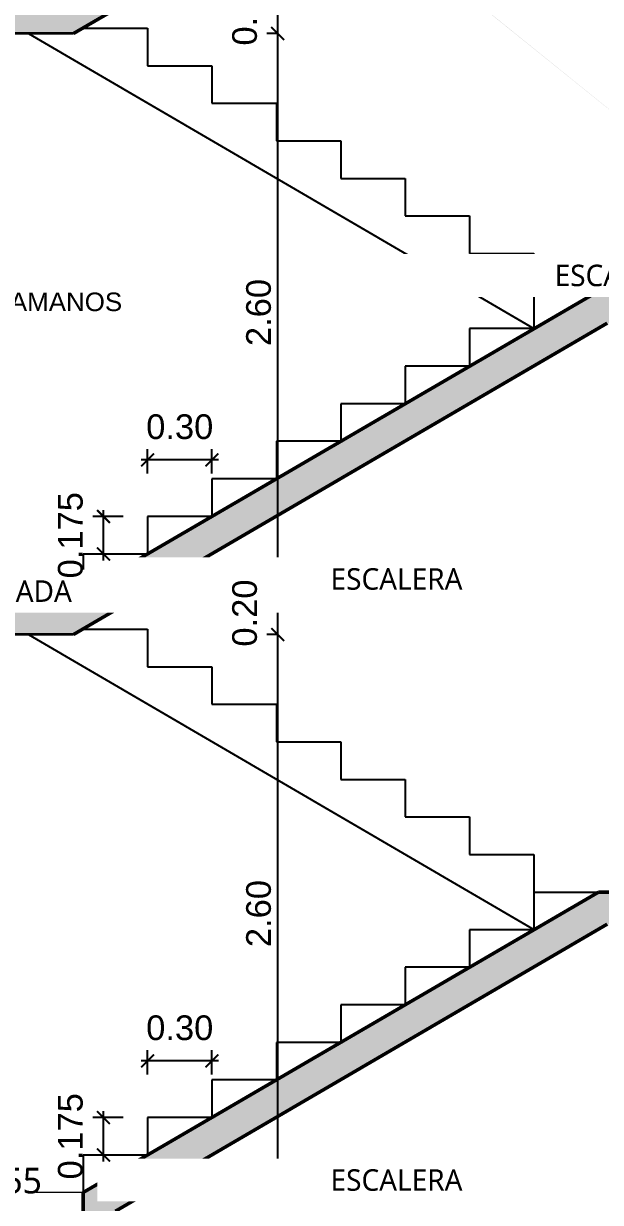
# Model space of a CAD drawing. Header units: feet. Extents: x -417 to 46, y -646 to -218.
# Drawn here: x -87.41 to -84.72, y -590.18 to -584.69 of the extents above; entities that cross this region are included whole.
import ezdxf

# ---------------------------------------------------------------- set-up
doc = ezdxf.new("R2010")
doc.units = ezdxf.units.FT
doc.header["$MEASUREMENT"] = 0
for name, color, linetype, lineweight in [('A-WALL', 4, 'Continuous', 25), ('DIM-COTAS', 1, 'Continuous', 5), ('MB', 2, 'Continuous', 20), ('muros', 4, 'Continuous', 50), ('Piso', 8, 'Continuous', 9), ('TXT', 2, 'Continuous', 9)]:
    doc.layers.add(name, color=color, linetype=linetype, lineweight=lineweight)
for name, color, linetype in [('DIM', 10, 'Continuous'), ('escalera', 2, 'Continuous'), ('TEXXT', 8, 'Continuous')]:
    doc.layers.add(name, color=color, linetype=linetype)
doc.styles.add('ads', font='trebuc.ttf', dxfattribs={"height": 0.14})
doc.styles.add('DAMIAN', font='arial.ttf', dxfattribs={"height": 0.12})
doc.styles.get("Standard").update_dxf_attribs({"font": 'arial.ttf', "height": 0.115})
doc.dimstyles.new('KEILY', dxfattribs={"dimtxt": 0.115, "dimasz": 0.06, "dimexe": 0.05, "dimexo": 0.2, "dimgap": 0.03, "dimtad": 1, "dimzin": 1, "dimdsep": 46, "dimtxsty": 'Standard', "dimblk": 'ARCHTICK', "dimcen": 2.5, "dimdle": 0.03, "dimclrd": 256, "dimclre": 256, "dimclrt": 7, "dimadec": 0, "dimazin": 0, "dimtfac": 1, "dimtmove": 2, "dimatfit": 3, "dimfxl": 0.2, "dimfxlon": 1, "dimtolj": 1, "dimtzin": 1, "dimarcsym": 0})
pattern_1 = [(50, (-13.97997, -574.69289), (0.14345204, -0.01255043), [0.015, -0.165]), (355, (-13.97997, -574.69289), (-0.02775027, 0.15043843), [0.012, -0.132]), (100.45144, (-13.96802, -574.69393), (0.11570177, 0.137888), [0.01274804, -0.14022842]), (46.1842, (-13.97997, -574.65289), (0.21344827, -0.03310386), [0.0225, -0.2475]), (96.63564, (-13.96219, -574.65565), (0.1869324, 0.1948237), [0.01912207, -0.21034275]), (351.18416, (-13.97997, -574.65289), (0.1869324, 0.1948237), [0.018, -0.198]), (21, (-13.95997, -574.66289), (0.11938141, -0.08052378), [0.015, -0.165]), (326, (-13.95997, -574.66289), (0.04866307, 0.14503), [0.012, -0.132]), (71.45144, (-13.95002, -574.6696), (0.16804448, 0.06450623), [0.01274804, -0.14022842]), (37.5, (-13.97997, -574.69289), (0.00243197, 0.06657877), [0, -0.1304, 0, -0.134, 0, -0.1325]), (7.5, (-13.97997, -574.69289), (0.05261391, 0.07888234), [0, -0.0764, 0, -0.1274, 0, -0.0505]), (327.5, (-14.02457, -574.69289), (0.106764487, -0.004510974), [0, -0.05, 0, -0.156, 0, -0.207]), (317.5, (-14.04457, -574.69289), (0.11663723, 0.020021), [0, -0.065, 0, -0.1036, 0, -0.147])]

# ---------------------------------------------------------------- blocks, each defined once
blk = doc.blocks.new('_ArchTick')
at = {"layer": 'DIM-COTAS', "color": 0, "const_width": 0.15}
blk.add_lwpolyline([(-0.5, -0.5), (0.5, 0.5)], dxfattribs=at)
blk = doc.blocks.new('*D2858')
at = {"layer": 'Defpoints', "color": 0, "transparency": 16777216}
for p in [(-86.2219, -587.5376), (-86.2219, -587.5376), (-85.8269, -590.1376)]:
    blk.add_point(p, dxfattribs=at)
at = {"layer": 'DIM', "lineweight": -2, "transparency": 16777216}
for p, q in [((-86.2219, -587.5376), (-86.2719, -587.5376)), ((-86.2219, -590.1676), (-86.2219, -587.5076)), ((-86.0269, -590.1376), (-86.2719, -590.1376))]:
    blk.add_line(p, q, dxfattribs=at)
at = {"layer": 'DIM', "lineweight": -2, "transparency": 16777216, "xscale": 0.06, "yscale": 0.06, "zscale": 0.06}
for p, rotation in [((-86.2219, -587.5376), 90), ((-86.2219, -590.1376), 270)]:
    blk.add_blockref('_ArchTick', p, dxfattribs=dict(at, rotation=rotation))
at = {"layer": 'DIM', "color": 7, "transparency": 16777216, "insert": (-86.3106, -588.8376), "char_height": 0.115, "attachment_point": 5, "rotation": 90}
blk.add_mtext('\\A1;2.60', dxfattribs=at)
blk = doc.blocks.new('*D2859')
at = {"layer": 'Defpoints', "color": 0, "transparency": 16777216}
for p in [(-86.2219, -587.3376), (-86.1111, -587.3376), (-86.2219, -587.5376)]:
    blk.add_point(p, dxfattribs=at)
at = {"layer": 'DIM', "lineweight": -2, "transparency": 16777216}
for p, q in [((-86.2219, -587.5676), (-86.2219, -587.3076)), ((-86.2219, -587.3376), (-86.2719, -587.3376)), ((-86.2219, -587.5376), (-86.2719, -587.5376))]:
    blk.add_line(p, q, dxfattribs=at)
at = {"layer": 'DIM', "lineweight": -2, "transparency": 16777216, "xscale": 0.06, "yscale": 0.06, "zscale": 0.06}
for p, rotation in [((-86.2219, -587.3376), 90), ((-86.2219, -587.5376), 270)]:
    blk.add_blockref('_ArchTick', p, dxfattribs=dict(at, rotation=rotation))
at = {"layer": 'DIM', "color": 7, "transparency": 16777216, "insert": (-86.3756, -587.4376), "char_height": 0.115, "attachment_point": 5, "rotation": 90}
blk.add_mtext('\\A1;0.20', dxfattribs=at)
blk = doc.blocks.new('*D2860')
at = {"layer": 'Defpoints', "color": 0, "transparency": 16777216}
for p in [(-86.2219, -584.7376), (-86.2219, -584.7376), (-86.1111, -587.3376)]:
    blk.add_point(p, dxfattribs=at)
at = {"layer": 'DIM', "lineweight": -2, "transparency": 16777216}
for p, q in [((-86.2219, -584.7376), (-86.2719, -584.7376)), ((-86.2219, -587.3676), (-86.2219, -584.7076)), ((-86.2219, -587.3376), (-86.2719, -587.3376))]:
    blk.add_line(p, q, dxfattribs=at)
at = {"layer": 'DIM', "lineweight": -2, "transparency": 16777216, "xscale": 0.06, "yscale": 0.06, "zscale": 0.06}
for p, rotation in [((-86.2219, -584.7376), 90), ((-86.2219, -587.3376), 270)]:
    blk.add_blockref('_ArchTick', p, dxfattribs=dict(at, rotation=rotation))
at = {"layer": 'DIM', "color": 7, "transparency": 16777216, "insert": (-86.3106, -586.0376), "char_height": 0.115, "attachment_point": 5, "rotation": 90}
blk.add_mtext('\\A1;2.60', dxfattribs=at)
blk = doc.blocks.new('*D2861')
at = {"layer": 'Defpoints', "color": 0, "transparency": 16777216}
for p in [(-86.2219, -584.5376), (-86.1318, -584.5376), (-86.2219, -584.7376)]:
    blk.add_point(p, dxfattribs=at)
at = {"layer": 'DIM', "lineweight": -2, "transparency": 16777216}
for p, q in [((-86.2219, -584.7676), (-86.2219, -584.5076)), ((-86.2219, -584.5376), (-86.2719, -584.5376)), ((-86.2219, -584.7376), (-86.2719, -584.7376))]:
    blk.add_line(p, q, dxfattribs=at)
at = {"layer": 'DIM', "lineweight": -2, "transparency": 16777216, "xscale": 0.06, "yscale": 0.06, "zscale": 0.06}
for p, rotation in [((-86.2219, -584.5376), 90), ((-86.2219, -584.7376), 270)]:
    blk.add_blockref('_ArchTick', p, dxfattribs=dict(at, rotation=rotation))
at = {"layer": 'DIM', "color": 7, "transparency": 16777216, "insert": (-86.3756, -584.6376), "char_height": 0.115, "attachment_point": 5, "rotation": 90}
blk.add_mtext('\\A1;0.20', dxfattribs=at)
blk = doc.blocks.new('*D3324')
at = {"layer": 'Defpoints', "color": 0, "transparency": 16777216}
for p in [(-87.0336, -589.7876), (-86.7419, -589.7876), (-86.7419, -589.9626)]:
    blk.add_point(p, dxfattribs=at)
at = {"layer": 'DIM', "lineweight": -2, "transparency": 16777216}
for p, q in [((-86.9419, -589.7876), (-87.0836, -589.7876)), ((-87.0336, -589.9926), (-87.0336, -589.7576)), ((-86.9419, -589.9626), (-87.0836, -589.9626))]:
    blk.add_line(p, q, dxfattribs=at)
at = {"layer": 'DIM', "lineweight": -2, "transparency": 16777216, "xscale": 0.06, "yscale": 0.06, "zscale": 0.06}
for p, rotation in [((-87.0336, -589.7876), 90), ((-87.0336, -589.9626), 270)]:
    blk.add_blockref('_ArchTick', p, dxfattribs=dict(at, rotation=rotation))
at = {"layer": 'DIM', "color": 7, "transparency": 16777216, "insert": (-87.1873, -589.8751), "char_height": 0.115, "attachment_point": 5, "rotation": 90}
blk.add_mtext('\\A1;0.175', dxfattribs=at)
blk = doc.blocks.new('*D3325')
at = {"layer": 'Defpoints', "color": 0, "transparency": 16777216}
for p in [(-86.8283, -589.5239), (-86.8283, -589.7876), (-86.5283, -589.7876)]:
    blk.add_point(p, dxfattribs=at)
at = {"layer": 'DIM', "lineweight": -2, "transparency": 16777216}
for p, q in [((-86.8283, -589.5876), (-86.8283, -589.4739)), ((-86.5283, -589.5876), (-86.5283, -589.4739)), ((-86.4983, -589.5239), (-86.8583, -589.5239))]:
    blk.add_line(p, q, dxfattribs=at)
at = {"layer": 'DIM', "lineweight": -2, "transparency": 16777216, "xscale": 0.06, "yscale": 0.06, "zscale": 0.06, "rotation": 180}
blk.add_blockref('_ArchTick', (-86.8283, -589.5239), dxfattribs=at)
at = {"layer": 'DIM', "lineweight": -2, "transparency": 16777216, "xscale": 0.06, "yscale": 0.06, "zscale": 0.06}
blk.add_blockref('_ArchTick', (-86.5283, -589.5239), dxfattribs=at)
at = {"layer": 'DIM', "color": 7, "transparency": 16777216, "insert": (-86.6783, -589.3702), "char_height": 0.115, "attachment_point": 5}
blk.add_mtext('\\A1;0.30', dxfattribs=at)
blk = doc.blocks.new('*D3332')
at = {"layer": 'Defpoints', "color": 0, "transparency": 16777216}
for p in [(-87.0336, -586.9876), (-86.7419, -586.9876), (-86.7419, -587.1626)]:
    blk.add_point(p, dxfattribs=at)
at = {"layer": 'DIM', "lineweight": -2, "transparency": 16777216}
for p, q in [((-86.9419, -586.9876), (-87.0836, -586.9876)), ((-87.0336, -587.1926), (-87.0336, -586.9576)), ((-86.9419, -587.1626), (-87.0836, -587.1626))]:
    blk.add_line(p, q, dxfattribs=at)
at = {"layer": 'DIM', "lineweight": -2, "transparency": 16777216, "xscale": 0.06, "yscale": 0.06, "zscale": 0.06}
for p, rotation in [((-87.0336, -586.9876), 90), ((-87.0336, -587.1626), 270)]:
    blk.add_blockref('_ArchTick', p, dxfattribs=dict(at, rotation=rotation))
at = {"layer": 'DIM', "color": 7, "transparency": 16777216, "insert": (-87.1873, -587.0751), "char_height": 0.115, "attachment_point": 5, "rotation": 90}
blk.add_mtext('\\A1;0.175', dxfattribs=at)
blk = doc.blocks.new('*D3333')
at = {"layer": 'Defpoints', "color": 0, "transparency": 16777216}
for p in [(-86.8283, -586.7239), (-86.8283, -586.9876), (-86.5283, -586.9876)]:
    blk.add_point(p, dxfattribs=at)
at = {"layer": 'DIM', "lineweight": -2, "transparency": 16777216}
for p, q in [((-86.8283, -586.7876), (-86.8283, -586.6739)), ((-86.5283, -586.7876), (-86.5283, -586.6739)), ((-86.4983, -586.7239), (-86.8583, -586.7239))]:
    blk.add_line(p, q, dxfattribs=at)
at = {"layer": 'DIM', "lineweight": -2, "transparency": 16777216, "xscale": 0.06, "yscale": 0.06, "zscale": 0.06, "rotation": 180}
blk.add_blockref('_ArchTick', (-86.8283, -586.7239), dxfattribs=at)
at = {"layer": 'DIM', "lineweight": -2, "transparency": 16777216, "xscale": 0.06, "yscale": 0.06, "zscale": 0.06}
blk.add_blockref('_ArchTick', (-86.5283, -586.7239), dxfattribs=at)
at = {"layer": 'DIM', "color": 7, "transparency": 16777216, "insert": (-86.6783, -586.5702), "char_height": 0.115, "attachment_point": 5}
blk.add_mtext('\\A1;0.30', dxfattribs=at)

msp = doc.modelspace()

# ---------------------------------------------------------------- hatches: boundary and pattern name
at = {"layer": 'Piso'}
h = msp.add_hatch(dxfattribs=at)
h.set_pattern_fill('AR-CONC', color=256, scale=0.02)
h.set_pattern_definition(pattern_1)
h.paths.add_polyline_path([(-88.8908, -578.9376), (-83.2289, -578.9376), (-83.2289, -579.1376), (-83.6283, -579.1376), (-83.6283, -579.4376), (-83.8283, -579.4376), (-83.8283, -578.9376), (-83.8278, -578.9376), (-83.8278, -579.1376), (-88.5783, -579.1376), (-88.5783, -579.4376), (-88.6658, -579.3876)])
h.paths.add_polyline_path([(-89.4283, -585.1375), (-89.6283, -585.1375), (-89.628, -584.5876), (-87.2138, -584.5876), (-84.728, -583.1376), (-83.6283, -583.1376), (-83.628, -583.2876), (-84.6875, -583.2876), (-87.1732, -584.7376), (-88.4282, -584.7377), (-88.4282, -585.1272), (-88.6282, -585.1376), (-88.6282, -584.7376), (-89.4283, -584.7376)])
edge = h.paths.add_edge_path()
edge.add_line((-88.7721, -581.7866), (-87.1281, -581.784))
edge.add_line((-87.1281, -581.784), (-87.1281, -581.9376))
edge.add_line((-87.1281, -581.9376), (-88.5783, -581.9376))
edge.add_line((-88.5783, -581.9376), (-88.5783, -582.2377))
edge.add_line((-88.5783, -582.2377), (-88.7783, -582.2377))
edge.add_line((-88.7783, -582.2377), (-88.7783, -581.7876))
edge.add_line((-83.6282, -585.9376), (-83.6282, -586.0876))
edge.add_line((-83.6282, -586.0876), (-84.6876, -586.0876))
edge.add_line((-84.6876, -586.0876), (-87.1733, -587.5376))
edge.add_line((-87.1733, -587.5376), (-88.4283, -587.5377))
edge.add_line((-88.4283, -587.5377), (-88.4283, -587.9376))
edge.add_line((-88.4283, -587.9376), (-88.6283, -587.9376))
edge.add_line((-88.6283, -587.9376), (-88.6283, -587.5376))
edge.add_line((-88.6283, -587.5376), (-88.8283, -587.5378))
edge.add_line((-88.8283, -587.5378), (-88.8282, -587.3876))
edge.add_line((-88.8282, -587.3876), (-87.2139, -587.3876))
edge.add_line((-87.2139, -587.3876), (-84.7282, -585.9376))
edge.add_line((-84.7282, -585.9376), (-83.6283, -585.9376))
h = msp.add_hatch(dxfattribs=at)
h.set_pattern_fill('AR-CONC', color=256, scale=0.02)
h.set_pattern_definition(pattern_1)
h.paths.add_polyline_path([(-86.9783, -591.1376), (-87.0257, -591.1376), (-87.0478, -591.0377), (-87.0718, -591.2291), (-87.093, -591.1376), (-87.1402, -591.1376), (-87.1283, -590.1376), (-84.7283, -588.7376), (-83.6283, -588.7376), (-83.6283, -588.8876), (-84.6878, -588.8876), (-86.9783, -590.2238)])

# ---------------------------------------------------------------- linework, layer by layer
at = {"layer": 'A-WALL', "lineweight": 35}
for p, q in [((-87.1732, -584.7376, -0.0477), (-88.4282, -584.7377, -0.0549)), ((-87.2139, -587.3876, -0.0218), (-88.8283, -587.3876, -0.0322)), ((-87.1733, -587.5376, -0.0265), (-88.4283, -587.5377, -0.0337))]:
    msp.add_line(p, q, dxfattribs=at)
at = {"layer": 'escalera', "color": 8}
for p, q in [((-87.383, -584.7376, -0.0212), (-85.0282, -586.1113, -0.0212)), ((-87.1282, -584.7126, -0.0212), (-86.8282, -584.7126, -0.0212)), ((-86.8282, -584.7126, -0.0212), (-86.8282, -584.8876, -0.0212)), ((-86.8282, -584.8876, -0.0212), (-86.5282, -584.8876, -0.0212)), ((-86.5282, -584.8876, -0.0212), (-86.5282, -585.0626, -0.0212)), ((-86.5282, -585.0626, -0.0212), (-86.2282, -585.0626, -0.0212)), ((-86.2282, -585.0626, -0.0212), (-86.2282, -585.2376, -0.0212)), ((-86.2282, -585.2376, -0.0212), (-85.9282, -585.2376, -0.0212)), ((-85.9282, -585.2376, -0.0212), (-85.9282, -585.4126, -0.0212)), ((-85.9282, -585.4126, -0.0212), (-85.6282, -585.4126, -0.0212)), ((-85.6282, -585.4126, -0.0212), (-85.6282, -585.5876, -0.0212)), ((-85.6282, -585.5876, -0.0212), (-85.3282, -585.5876, -0.0212)), ((-85.3282, -585.5876, -0.0212), (-85.3282, -585.7626, -0.0212)), ((-85.3282, -585.7626, -0.0212), (-85.0282, -585.7626, -0.0212)), ((-85.0282, -585.7626, -0.0212), (-85.0282, -585.9376, -0.0212)), ((-87.3832, -587.5376), (-85.0283, -588.9113)), ((-87.1283, -587.5126), (-86.8283, -587.5126)), ((-86.8283, -587.5126), (-86.8283, -587.6876)), ((-86.8283, -587.6876), (-86.5283, -587.6876)), ((-86.5283, -587.6876), (-86.5283, -587.8626)), ((-86.5283, -587.8626), (-86.2283, -587.8626)), ((-86.2283, -587.8626), (-86.2283, -588.0376)), ((-86.2283, -588.0376), (-85.9283, -588.0376)), ((-85.9283, -588.0376), (-85.9283, -588.2126)), ((-85.9283, -588.2126), (-85.6283, -588.2126)), ((-85.6283, -588.2126), (-85.6283, -588.3876)), ((-85.6283, -588.3876), (-85.3283, -588.3876)), ((-85.3283, -588.3876), (-85.3283, -588.5626)), ((-85.3283, -588.5626), (-85.0283, -588.5626)), ((-85.0283, -588.5626), (-85.0283, -588.7376))]:
    msp.add_line(p, q, dxfattribs=at)
at = {"layer": 'escalera'}
for p, q in [((-85.0282, -585.9376, -0.0212), (-85.0282, -586.1126, -0.0212)), ((-85.0282, -585.9376, -0.0212), (-84.7282, -585.9376, -0.0212)), ((-85.3282, -586.1126, -0.0212), (-85.3282, -586.2876, -0.0212)), ((-85.0282, -586.1126, -0.0212), (-85.3282, -586.1126, -0.0212)), ((-85.6282, -586.2876, -0.0212), (-85.6282, -586.4626, -0.0212)), ((-85.3282, -586.2876, -0.0212), (-85.6282, -586.2876, -0.0212)), ((-85.9282, -586.4626, -0.0212), (-85.9282, -586.6376, -0.0212)), ((-85.6282, -586.4626, -0.0212), (-85.9282, -586.4626, -0.0212)), ((-86.2282, -586.6376, -0.0212), (-86.2282, -586.8126, -0.0212)), ((-85.9282, -586.6376, -0.0212), (-86.2282, -586.6376, -0.0212)), ((-86.5282, -586.8126, -0.0212), (-86.5282, -586.9876, -0.0212)), ((-86.2282, -586.8126, -0.0212), (-86.5282, -586.8126, -0.0212)), ((-86.8282, -586.9876, -0.0212), (-86.8282, -587.1626, -0.0212)), ((-86.5282, -586.9876, -0.0212), (-86.8282, -586.9876, -0.0212)), ((-87.1282, -587.1626, -0.0212), (-87.1282, -587.3376, -0.0212)), ((-86.8282, -587.1626, -0.0212), (-87.1282, -587.1626, -0.0212)), ((-85.0283, -588.7376), (-85.0283, -588.9126)), ((-85.0283, -588.7376), (-84.7283, -588.7376)), ((-85.3283, -588.9126), (-85.3283, -589.0876)), ((-85.0283, -588.9126), (-85.3283, -588.9126)), ((-85.6283, -589.0876), (-85.6283, -589.2626)), ((-85.3283, -589.0876), (-85.6283, -589.0876)), ((-85.9283, -589.2626), (-85.9283, -589.4376)), ((-85.6283, -589.2626), (-85.9283, -589.2626)), ((-86.2283, -589.4376), (-86.2283, -589.6126)), ((-85.9283, -589.4376), (-86.2283, -589.4376)), ((-86.5283, -589.6126), (-86.5283, -589.7876)), ((-86.2283, -589.6126), (-86.5283, -589.6126)), ((-86.8283, -589.7876), (-86.8283, -589.9626)), ((-86.5283, -589.7876), (-86.8283, -589.7876)), ((-87.1283, -589.9626), (-87.1283, -590.1376)), ((-86.8283, -589.9626), (-87.1283, -589.9626))]:
    msp.add_line(p, q, dxfattribs=at)
at = {"layer": 'MB'}
for p, q in [((-87.1282, -587.3376, -0.0212), (-88.8283, -587.3376, -0.0213)), ((-87.1283, -590.1376, -0.0001), (-89.8283, -590.1376, -0.0001)), ((-83.8283, -590.1376), (-86.8306, -590.1376, -0.0001))]:
    msp.add_line(p, q, dxfattribs=at)
at = {"layer": 'muros'}
for p, q in [((-87.1732, -584.7376, -0.0425), (-84.6875, -583.2876, -0.0425)), ((-87.2139, -587.3876, -0.0212), (-84.7282, -585.9376, -0.0212)), ((-84.7282, -585.9376, -0.0212), (-83.6282, -585.9376, -0.0212)), ((-87.1733, -587.5376, -0.0212), (-84.6876, -586.0876, -0.0212)), ((-87.1283, -590.1376), (-84.7283, -588.7376)), ((-84.7283, -588.7376), (-83.6283, -588.7376)), ((-86.9783, -590.2238), (-84.6878, -588.8876)), ((-87.1283, -590.1376), (-87.1283, -591.1376))]:
    msp.add_line(p, q, dxfattribs=at)

# ---------------------------------------------------------------- texts
at = {"layer": 'TEXXT', "color": 7, "style": 'DAMIAN'}
msp.add_text('BARANDA CON PASAMANOS', height=0.0864, dxfattribs=at).set_placement((-88.6297, -586.031, -0.0017))

# ---------------------------------------------------------------- dimensions: what is measured, and where the dimension line sits
at = {"layer": 'DIM'}
for base, p1, p2, picture, middle in [((-86.2219, -584.5376), (-86.2219, -584.7376), (-86.1318, -584.5376), '*D2861', (-86.3756, -584.6376)), ((-86.2219, -584.7376), (-86.1111, -587.3376), (-86.2219, -584.7376), '*D2860', (-86.3106, -586.0376)), ((-86.2219, -587.3376), (-86.2219, -587.5376), (-86.1111, -587.3376), '*D2859', (-86.3756, -587.4376)), ((-86.2219, -587.5376), (-85.8269, -590.1376), (-86.2219, -587.5376), '*D2858', (-86.3106, -588.8376))]:
    dim = msp.add_linear_dim(base=base, p1=p1, p2=p2, angle=90, dimstyle='KEILY', dxfattribs=at)
    dim.commit()
    dim.dimension.update_dxf_attribs({"geometry": picture, "text_midpoint": middle})
for base, p1, p2, picture, middle in [((-86.8283, -586.7239, -0.0212), (-86.5283, -586.9876, -0.0212), (-86.8283, -586.9876, -0.0212), '*D3333', (-86.6783, -586.5702, -0.0212)), ((-86.8283, -589.5239), (-86.5283, -589.7876), (-86.8283, -589.7876), '*D3325', (-86.6783, -589.3702))]:
    dim = msp.add_linear_dim(base=base, p1=p1, p2=p2, dimstyle='KEILY', override={"dimfxl": 50}, dxfattribs=at)
    dim.commit()
    dim.dimension.update_dxf_attribs({"geometry": picture, "text_midpoint": middle})

# ---------------------------------------------------------------- next in the draw order: texts
at = {"layer": 'TXT', "char_height": 0.1, "width": 2.688, "attachment_point": 2, "style": 'ads', "bg_fill": 2}
for s, insert in [('ESCALERA', (-84.6246, -585.8148)), ('ESCALERA', (-85.6683, -587.2288, -0.0212)), ('LLEGADA', (-88.7439, -590.0263)), ('ESCALERA', (-85.6683, -590.0288))]:
    msp.add_mtext(s, dxfattribs=dict(at, insert=insert))

# ---------------------------------------------------------------- next in the draw order: texts
at = {"layer": 'TXT', "insert": (-87.4635, -587.2856, -0.0424), "char_height": 0.1, "width": 2.688, "attachment_point": 2, "style": 'ads', "bg_fill": 2}
msp.add_mtext('LLEGADA', dxfattribs=at)
at = {"layer": 'TXT', "insert": (-87.7535, -590.0211), "char_height": 0.12, "width": 3.744, "attachment_point": 2, "style": 'ads'}
msp.add_mtext('N.P.T. +0.55', dxfattribs=at)

# ---------------------------------------------------------------- next in the draw order: dimensions: what is measured, and where the dimension line sits
at = {"layer": 'DIM'}
dim = msp.add_linear_dim(base=(-87.0336, -589.7876), p1=(-86.7419, -589.9626), p2=(-86.7419, -589.7876), angle=90, dimstyle='KEILY', override={"dimdec": 3, "dimfxl": 50}, dxfattribs=at)
dim.commit()
dim.dimension.update_dxf_attribs({"geometry": '*D3324', "text_midpoint": (-87.1873, -589.8751)})

# ---------------------------------------------------------------- next in the draw order: dimensions: what is measured, and where the dimension line sits
dim = msp.add_linear_dim(base=(-87.0336, -586.9876, -0.0212), p1=(-86.7419, -587.1626, -0.0212), p2=(-86.7419, -586.9876, -0.0212), angle=90, dimstyle='KEILY', override={"dimdec": 3, "dimfxl": 50}, dxfattribs=at)
dim.commit()
dim.dimension.update_dxf_attribs({"geometry": '*D3332', "text_midpoint": (-87.1873, -587.0751, -0.0212)})

doc.saveas('drawing.dxf')
